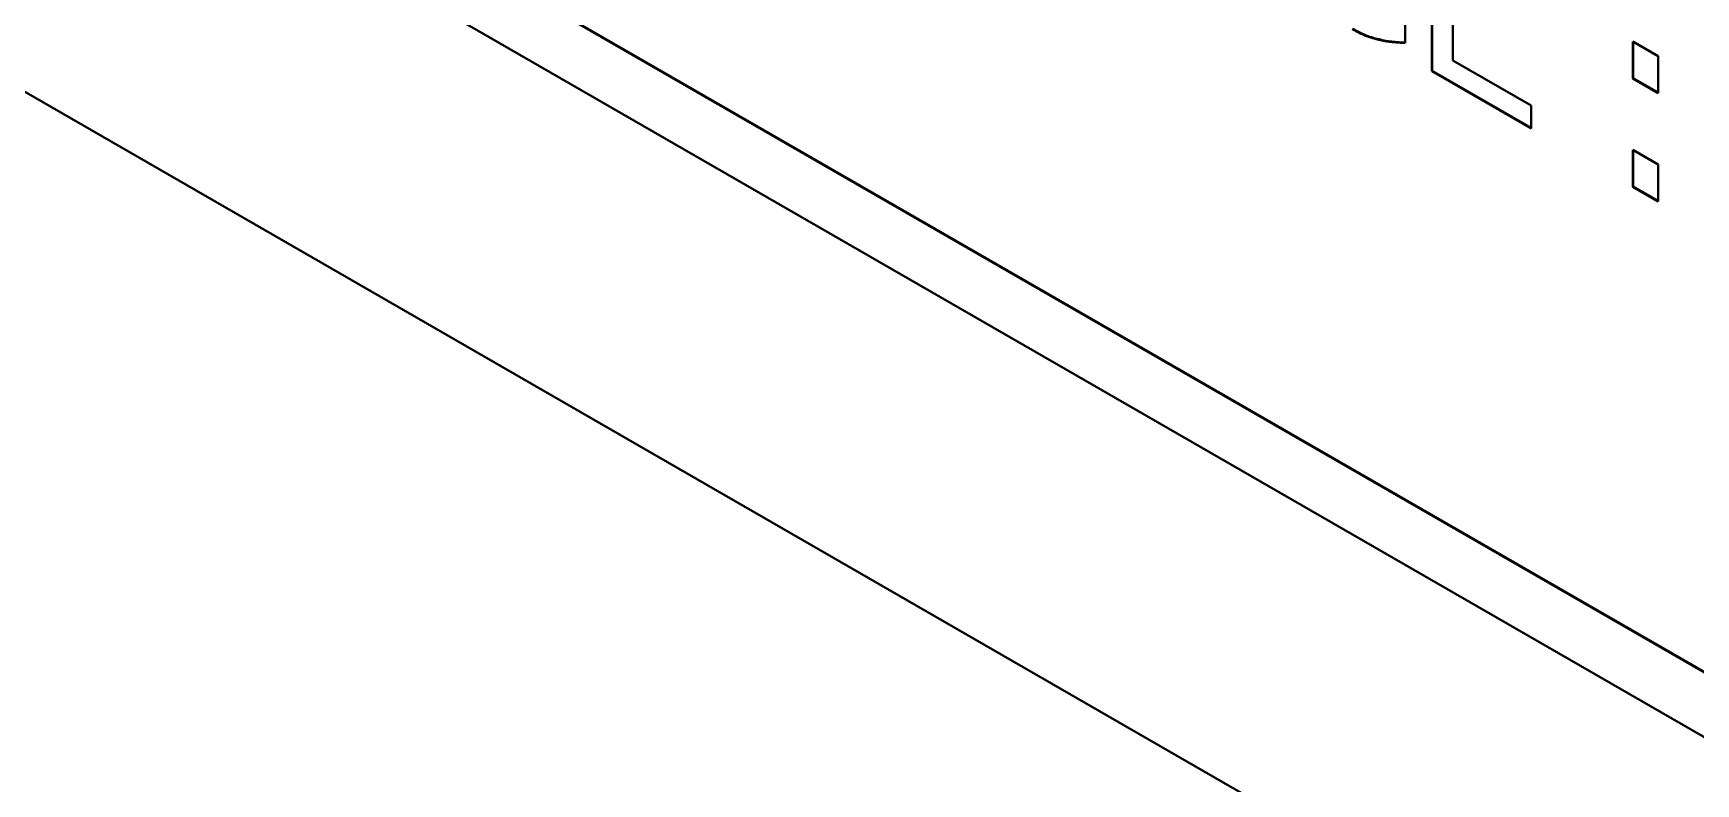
# Model space of a CAD drawing. Header units: millimetres. Extents: x 0 to 4205, y 0 to 2970.
# Drawn here: x 3753.65 to 3764.17, y 2227.64 to 2232.38 of the extents above; entities that cross this region are included whole.
import ezdxf

# ---------------------------------------------------------------- set-up
doc = ezdxf.new("R2010")
doc.units = ezdxf.units.MM
doc.header["$LTSCALE"] = 5
doc.layers.add('가시적인 것(ISO)', color=3, linetype='Continuous', lineweight=40)
doc.layers.add('가시적인 좁은 것(ISO)', color=3, linetype='Continuous', lineweight=35)

msp = doc.modelspace()

# ---------------------------------------------------------------- linework, layer by layer
at = {"layer": '가시적인 것(ISO)'}
for p, q in [((3803.0912, 2205.9601), (3754.2415, 2234.0908)), ((3754.245, 2234.0928), (3803.0918, 2205.9639)), ((3806.9541, 2201.287), (3750.3856, 2233.8627)), ((3753.9176, 2233.8685), (3803.4151, 2205.3648)), ((3762.5024, 2232.1445), (3762.5024, 2233.3708)), ((3762.5059, 2232.1465), (3762.5059, 2233.3688)), ((3762.3339, 2232.8586), (3762.3339, 2232.323)), ((3762.6365, 2232.6675), (3762.6365, 2232.2124)), ((3763.7745, 2232.0976), (3763.7745, 2232.3322)), ((3763.7745, 2232.3322), (3763.9361, 2232.2391)), ((3763.778, 2232.0997), (3763.778, 2232.3301)), ((3763.9361, 2232.2391), (3763.9361, 2232.0046)), ((3762.5059, 2232.1465), (3762.5024, 2232.1445)), ((3763.1324, 2231.7817), (3762.5024, 2232.1445)), ((3763.1324, 2231.7858), (3762.5059, 2232.1465)), ((3762.6365, 2232.2124), (3763.1324, 2231.9268)), ((3763.778, 2232.0997), (3763.7745, 2232.0976)), ((3763.9361, 2232.0046), (3763.7745, 2232.0976)), ((3763.9361, 2232.0087), (3763.778, 2232.0997)), ((3763.1324, 2231.9268), (3763.1324, 2231.7817)), ((3763.7745, 2231.4119), (3763.7745, 2231.6465)), ((3763.7745, 2231.6465), (3763.9361, 2231.5534)), ((3763.778, 2231.414), (3763.778, 2231.6444)), ((3763.9361, 2231.5534), (3763.9361, 2231.3189)), ((3763.778, 2231.414), (3763.7745, 2231.4119)), ((3763.9361, 2231.3189), (3763.7745, 2231.4119)), ((3763.9361, 2231.323), (3763.778, 2231.414))]:
    msp.add_line(p, q, dxfattribs=at)
for points in [[(3762.1852, 2232.3391), (3762.1354, 2232.3499), (3762.0554, 2232.378), (3761.9987, 2232.4107)], [(3762.3339, 2232.323), (3762.3081, 2232.3239), (3762.2222, 2232.3307), (3762.1852, 2232.3391)]]:
    msp.add_open_spline(points, degree=2, dxfattribs=at)
for points, knots in [([(3762.1888, 2232.3411), (3762.1592, 2232.3475), (3762.1293, 2232.3553), (3762.0681, 2232.3769), (3762.0336, 2232.3947), (3762.0022, 2232.4127)], [-0.052719342, -0.052719342, -0.052719342, -0.052719342, -0.026565582, -0.026565582, 0, 0, 0, 0]), ([(3762.3339, 2232.3252), (3762.3077, 2232.3262), (3762.2765, 2232.3287), (3762.2429, 2232.3314), (3762.2157, 2232.335), (3762.1888, 2232.3411)], [-0.031130006, -0.031130006, -0.031130006, -0.031130006, -0.023880899, -0.023880899, 0, 0, 0, 0])]:
    msp.add_open_spline(points, degree=3, knots=knots, dxfattribs=at)
at = {"layer": '가시적인 좁은 것(ISO)'}
msp.add_line((3762.1888, 2232.3411), (3762.1852, 2232.3391), dxfattribs=at)

doc.saveas('drawing.dxf')
